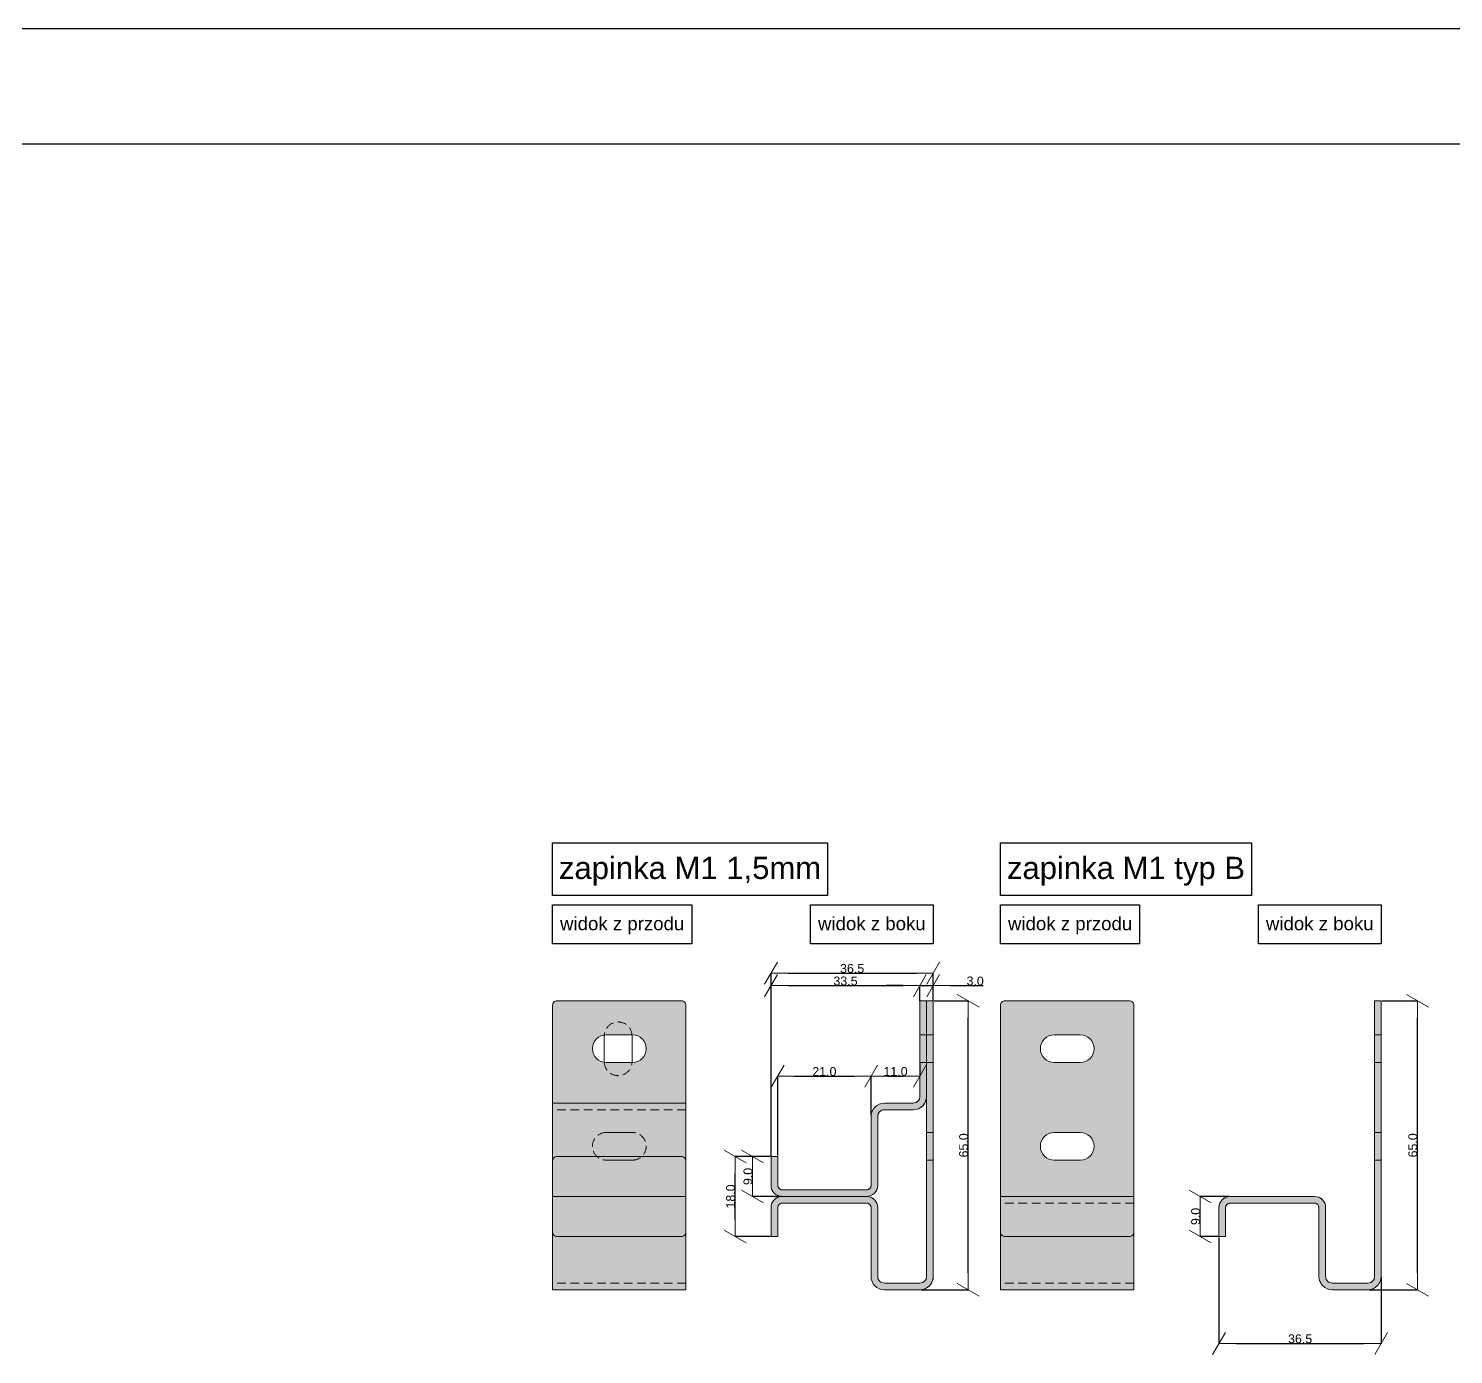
# Model space of a CAD drawing. Header units: millimetres. Extents: x -7826 to 55813, y 465 to 25965.
# Drawn here: x 50179 to 53385, y 22981 to 25965 of the extents above; entities that cross this region are included whole.
import ezdxf

# ---------------------------------------------------------------- set-up
doc = ezdxf.new("R2010")
doc.units = ezdxf.units.MM
doc.linetypes.add('Hidden Line', pattern=[30, 20, -10])
for name, color, linetype, lineweight in [('2D Drafting - General102', 254, 'Continuous', 13), ('2D Drafting - General2', 251, 'Continuous', 15), ('2D Drafting - General5', 161, 'Continuous', 25), ('Annotation - Text5', 161, 'Continuous', 25)]:
    doc.layers.add(name, color=color, linetype=linetype, lineweight=lineweight)
doc.layers.add('Dimensioning - General', color=7, linetype='Continuous')
doc.styles.add('GENERATED_STYLE_1', font='arial.ttf')
doc.dimstyles.new('GENERATED_STYLE__1', dxfattribs={"dimtxt": 20, "dimasz": 38, "dimexe": 0.18, "dimexo": 2, "dimgap": 0.09, "dimtad": 1, "dimtih": 1, "dimtoh": 1, "dimdec": 1, "dimlfac": 0.1, "dimzin": 0, "dimdsep": 46, "dimtxsty": 'GENERATED_STYLE_1', "dimblk": 'ARROWHEAD_2', "dimblk1": 'ARROWHEAD_2', "dimblk2": 'ARROWHEAD_2', "dimcen": 0.09, "dimclrd": 161, "dimclre": 161, "dimclrt": 161, "dimadec": 0, "dimazin": 0, "dimtfac": 1, "dimtdec": 4, "dimtmove": 0, "dimatfit": 3, "dimfxl": 0, "dimtolj": 1, "dimtzin": 0, "dimarcsym": 0})
doc.dimstyles.new('GENERATED_STYLE__2', dxfattribs={"dimtxt": 20, "dimasz": 38, "dimexe": 0.18, "dimexo": 2, "dimgap": 0.09, "dimtad": 1, "dimdec": 1, "dimlfac": 0.1, "dimzin": 0, "dimdsep": 46, "dimtxsty": 'GENERATED_STYLE_1', "dimblk": 'ARROWHEAD_2', "dimblk1": 'ARROWHEAD_2', "dimblk2": 'ARROWHEAD_2', "dimcen": 0.09, "dimclrd": 161, "dimclre": 161, "dimclrt": 161, "dimadec": 0, "dimazin": 0, "dimtfac": 1, "dimtdec": 4, "dimtmove": 0, "dimatfit": 3, "dimfxl": 0, "dimtolj": 1, "dimtzin": 0, "dimarcsym": 0})
doc.dimstyles.new('GENERATED_STYLE__3', dxfattribs={"dimtxt": 20, "dimasz": 38, "dimexe": 0.18, "dimexo": 0, "dimgap": 0.09, "dimtad": 1, "dimtih": 1, "dimtoh": 1, "dimdec": 1, "dimlfac": 0.1, "dimzin": 0, "dimdsep": 46, "dimtxsty": 'GENERATED_STYLE_1', "dimblk": 'ARROWHEAD_2', "dimblk1": 'ARROWHEAD_2', "dimblk2": 'ARROWHEAD_2', "dimcen": 0.09, "dimclrd": 161, "dimclre": 161, "dimclrt": 161, "dimadec": 0, "dimazin": 0, "dimtfac": 1, "dimtdec": 4, "dimtmove": 0, "dimatfit": 3, "dimfxl": 0, "dimtolj": 1, "dimtzin": 0, "dimarcsym": 0})

# ---------------------------------------------------------------- blocks, each defined once
blk = doc.blocks.new('ARROWHEAD_2')
at = {"color": 0, "linetype": 'Continuous', "lineweight": 0}
for p, q in [((0, 0), (-1, 0)), ((-0.378, -0.655), (0.378, 0.655))]:
    blk.add_line(p, q, dxfattribs=at)
blk = doc.blocks.new('*D74')
at = {"layer": 'Defpoints', "color": 0, "linetype": 'Continuous'}
for p in [(51769.4, 23427), (51850, 23427), (51850, 23247)]:
    blk.add_point(p, dxfattribs=at)
at = {"layer": 'Dimensioning - General', "color": 161, "linetype": 'Continuous', "lineweight": -2}
for p, q in [((51848, 23427), (51769.2, 23427)), ((51769.4, 23285), (51769.4, 23389)), ((51848, 23247), (51769.2, 23247))]:
    blk.add_line(p, q, dxfattribs=at)
at = {"layer": 'Dimensioning - General', "color": 161, "linetype": 'Continuous', "lineweight": -2, "xscale": 38.00000000000001, "yscale": 38.00000000000001, "zscale": 38.00000000000001}
for p, rotation in [((51769.4, 23427), 90), ((51769.4, 23247), 270)]:
    blk.add_blockref('ARROWHEAD_2', p, dxfattribs=dict(at, rotation=rotation))
at = {"layer": 'Dimensioning - General', "color": 161, "linetype": 'Continuous', "lineweight": 25, "insert": (51759.1, 23337), "char_height": 20, "attachment_point": 5, "rotation": 90, "style": 'GENERATED_STYLE_1'}
blk.add_mtext('\\A1;18.0', dxfattribs=at)
blk = doc.blocks.new('*D99')
at = {"layer": 'Defpoints', "color": 0, "linetype": 'Continuous'}
for p in [(51808.4, 23427), (51850, 23427), (51875, 23337)]:
    blk.add_point(p, dxfattribs=at)
at = {"layer": 'Dimensioning - General', "color": 161, "linetype": 'Continuous', "lineweight": -2}
for p, q in [((51848, 23427), (51808.3, 23427)), ((51808.4, 23375), (51808.4, 23389)), ((51873, 23337), (51808.3, 23337))]:
    blk.add_line(p, q, dxfattribs=at)
at = {"layer": 'Dimensioning - General', "color": 161, "linetype": 'Continuous', "lineweight": -2, "xscale": 38.00000000000001, "yscale": 38.00000000000001, "zscale": 38.00000000000001}
for p, rotation in [((51808.4, 23427), 90), ((51808.4, 23337), 270)]:
    blk.add_blockref('ARROWHEAD_2', p, dxfattribs=dict(at, rotation=rotation))
at = {"layer": 'Dimensioning - General', "color": 161, "linetype": 'Continuous', "lineweight": 25, "insert": (51798.1, 23382), "char_height": 20, "attachment_point": 5, "rotation": 90, "style": 'GENERATED_STYLE_1'}
blk.add_mtext('\\A1;9.0', dxfattribs=at)
blk = doc.blocks.new('*D109')
at = {"layer": 'Defpoints', "color": 0, "linetype": 'Continuous'}
for p in [(52215, 23839.6), (52215, 23777), (51850, 23427)]:
    blk.add_point(p, dxfattribs=at)
at = {"layer": 'Dimensioning - General', "color": 161, "linetype": 'Continuous', "lineweight": -2}
for p, q in [((51850, 23429), (51850, 23839.8)), ((51888, 23839.6), (52177, 23839.6)), ((52215, 23779), (52215, 23839.8))]:
    blk.add_line(p, q, dxfattribs=at)
at = {"layer": 'Dimensioning - General', "color": 161, "linetype": 'Continuous', "lineweight": -2, "xscale": 38.00000000000001, "yscale": 38.00000000000001, "zscale": 38.00000000000001, "rotation": 180}
blk.add_blockref('ARROWHEAD_2', (51850, 23839.6), dxfattribs=at)
at = {"layer": 'Dimensioning - General', "color": 161, "linetype": 'Continuous', "lineweight": -2, "xscale": 38.00000000000001, "yscale": 38.00000000000001, "zscale": 38.00000000000001}
blk.add_blockref('ARROWHEAD_2', (52215, 23839.6), dxfattribs=at)
at = {"layer": 'Dimensioning - General', "color": 161, "linetype": 'Continuous', "lineweight": 25, "insert": (52032.5, 23849.9), "char_height": 20, "attachment_point": 5, "style": 'GENERATED_STYLE_1'}
blk.add_mtext('\\A1;36.5', dxfattribs=at)
blk = doc.blocks.new('*D110')
at = {"layer": 'Defpoints', "color": 0, "linetype": 'Continuous'}
for p in [(52215, 23777), (52293.7, 23777), (52185, 23127)]:
    blk.add_point(p, dxfattribs=at)
at = {"layer": 'Dimensioning - General', "color": 161, "linetype": 'Continuous', "lineweight": -2}
for p, q in [((52217, 23777), (52293.9, 23777)), ((52293.7, 23165), (52293.7, 23739)), ((52187, 23127), (52293.9, 23127))]:
    blk.add_line(p, q, dxfattribs=at)
at = {"layer": 'Dimensioning - General', "color": 161, "linetype": 'Continuous', "lineweight": -2, "xscale": 38.00000000000001, "yscale": 38.00000000000001, "zscale": 38.00000000000001}
for p, rotation in [((52293.7, 23777), 90), ((52293.7, 23127), 270)]:
    blk.add_blockref('ARROWHEAD_2', p, dxfattribs=dict(at, rotation=rotation))
at = {"layer": 'Dimensioning - General', "color": 161, "linetype": 'Continuous', "lineweight": 25, "insert": (52283.4, 23452), "char_height": 20, "attachment_point": 5, "rotation": 90, "style": 'GENERATED_STYLE_1'}
blk.add_mtext('\\A1;65.0', dxfattribs=at)
blk = doc.blocks.new('*D111')
at = {"layer": 'Defpoints', "color": 0, "linetype": 'Continuous'}
for p in [(52185, 23638.4), (52185, 23607.7), (52075, 23517)]:
    blk.add_point(p, dxfattribs=at)
at = {"layer": 'Dimensioning - General', "color": 161, "linetype": 'Continuous', "lineweight": -2}
for p, q in [((52185, 23636.4), (52185, 23607.5)), ((52075, 23519), (52075, 23607.9)), ((52113, 23607.7), (52147, 23607.7))]:
    blk.add_line(p, q, dxfattribs=at)
at = {"layer": 'Dimensioning - General', "color": 161, "linetype": 'Continuous', "lineweight": -2, "xscale": 38.00000000000001, "yscale": 38.00000000000001, "zscale": 38.00000000000001, "rotation": 180}
blk.add_blockref('ARROWHEAD_2', (52075, 23607.7), dxfattribs=at)
at = {"layer": 'Dimensioning - General', "color": 161, "linetype": 'Continuous', "lineweight": -2, "xscale": 38.00000000000001, "yscale": 38.00000000000001, "zscale": 38.00000000000001}
blk.add_blockref('ARROWHEAD_2', (52185, 23607.7), dxfattribs=at)
at = {"layer": 'Dimensioning - General', "color": 161, "linetype": 'Continuous', "lineweight": 25, "insert": (52130, 23618), "char_height": 20, "attachment_point": 5, "style": 'GENERATED_STYLE_1'}
blk.add_mtext('\\A1;11.0', dxfattribs=at)
blk = doc.blocks.new('*D112')
at = {"layer": 'Defpoints', "color": 0, "linetype": 'Continuous'}
for p in [(52075, 23607.7), (52075, 23517), (51865, 23427)]:
    blk.add_point(p, dxfattribs=at)
at = {"layer": 'Dimensioning - General', "color": 161, "linetype": 'Continuous', "lineweight": -2}
for p, q in [((51865, 23429), (51865, 23607.9)), ((51903, 23607.7), (52037, 23607.7)), ((52075, 23519), (52075, 23607.9))]:
    blk.add_line(p, q, dxfattribs=at)
at = {"layer": 'Dimensioning - General', "color": 161, "linetype": 'Continuous', "lineweight": -2, "xscale": 38.00000000000001, "yscale": 38.00000000000001, "zscale": 38.00000000000001, "rotation": 180}
blk.add_blockref('ARROWHEAD_2', (51865, 23607.7), dxfattribs=at)
at = {"layer": 'Dimensioning - General', "color": 161, "linetype": 'Continuous', "lineweight": -2, "xscale": 38.00000000000001, "yscale": 38.00000000000001, "zscale": 38.00000000000001}
blk.add_blockref('ARROWHEAD_2', (52075, 23607.7), dxfattribs=at)
at = {"layer": 'Dimensioning - General', "color": 161, "linetype": 'Continuous', "lineweight": 25, "insert": (51970, 23618), "char_height": 20, "attachment_point": 5, "style": 'GENERATED_STYLE_1'}
blk.add_mtext('\\A1;21.0', dxfattribs=at)
blk = doc.blocks.new('*D113')
at = {"layer": 'Defpoints', "color": 0, "linetype": 'Continuous'}
for p in [(52815.6, 23337), (52882.8, 23337), (52857.8, 23247)]:
    blk.add_point(p, dxfattribs=at)
at = {"layer": 'Dimensioning - General', "color": 161, "linetype": 'Continuous', "lineweight": -2}
for p, q in [((52880.8, 23337), (52815.4, 23337)), ((52815.6, 23285), (52815.6, 23299)), ((52855.8, 23247), (52815.4, 23247))]:
    blk.add_line(p, q, dxfattribs=at)
at = {"layer": 'Dimensioning - General', "color": 161, "linetype": 'Continuous', "lineweight": -2, "xscale": 38.00000000000001, "yscale": 38.00000000000001, "zscale": 38.00000000000001}
for p, rotation in [((52815.6, 23337), 90), ((52815.6, 23247), 270)]:
    blk.add_blockref('ARROWHEAD_2', p, dxfattribs=dict(at, rotation=rotation))
at = {"layer": 'Dimensioning - General', "color": 161, "linetype": 'Continuous', "lineweight": 25, "insert": (52805.3, 23292), "char_height": 20, "attachment_point": 5, "rotation": 90, "style": 'GENERATED_STYLE_1'}
blk.add_mtext('\\A1;9.0', dxfattribs=at)
blk = doc.blocks.new('*D114')
at = {"layer": 'Defpoints', "color": 0, "linetype": 'Continuous'}
for p in [(53222.8, 23777), (53304.2, 23777), (53192.8, 23127)]:
    blk.add_point(p, dxfattribs=at)
at = {"layer": 'Dimensioning - General', "color": 161, "linetype": 'Continuous', "lineweight": -2}
for p, q in [((53224.8, 23777), (53304.4, 23777)), ((53304.2, 23165), (53304.2, 23739)), ((53194.8, 23127), (53304.4, 23127))]:
    blk.add_line(p, q, dxfattribs=at)
at = {"layer": 'Dimensioning - General', "color": 161, "linetype": 'Continuous', "lineweight": -2, "xscale": 38.00000000000001, "yscale": 38.00000000000001, "zscale": 38.00000000000001}
for p, rotation in [((53304.2, 23777), 90), ((53304.2, 23127), 270)]:
    blk.add_blockref('ARROWHEAD_2', p, dxfattribs=dict(at, rotation=rotation))
at = {"layer": 'Dimensioning - General', "color": 161, "linetype": 'Continuous', "lineweight": 25, "insert": (53293.9, 23452), "char_height": 20, "attachment_point": 5, "rotation": 90, "style": 'GENERATED_STYLE_1'}
blk.add_mtext('\\A1;65.0', dxfattribs=at)
blk = doc.blocks.new('*D115')
at = {"layer": 'Defpoints', "color": 0, "linetype": 'Continuous'}
for p in [(52857.8, 23247), (53222.8, 23157), (53222.8, 23006.3)]:
    blk.add_point(p, dxfattribs=at)
at = {"layer": 'Dimensioning - General', "color": 161, "linetype": 'Continuous', "lineweight": -2}
for p, q in [((52857.8, 23245), (52857.8, 23006.1)), ((53222.8, 23155), (53222.8, 23006.1)), ((52895.8, 23006.3), (53184.8, 23006.3))]:
    blk.add_line(p, q, dxfattribs=at)
at = {"layer": 'Dimensioning - General', "color": 161, "linetype": 'Continuous', "lineweight": -2, "xscale": 38.00000000000001, "yscale": 38.00000000000001, "zscale": 38.00000000000001, "rotation": 180}
blk.add_blockref('ARROWHEAD_2', (52857.8, 23006.3), dxfattribs=at)
at = {"layer": 'Dimensioning - General', "color": 161, "linetype": 'Continuous', "lineweight": -2, "xscale": 38.00000000000001, "yscale": 38.00000000000001, "zscale": 38.00000000000001}
blk.add_blockref('ARROWHEAD_2', (53222.8, 23006.3), dxfattribs=at)
at = {"layer": 'Dimensioning - General', "color": 161, "linetype": 'Continuous', "lineweight": 25, "insert": (53040.3, 23016.6), "char_height": 20, "attachment_point": 5, "style": 'GENERATED_STYLE_1'}
blk.add_mtext('\\A1;36.5', dxfattribs=at)
blk = doc.blocks.new('*D118')
at = {"layer": 'Defpoints', "color": 0, "linetype": 'Continuous'}
for p in [(52185, 23811.4), (52185, 23777), (51850, 23427)]:
    blk.add_point(p, dxfattribs=at)
at = {"layer": 'Dimensioning - General', "color": 161, "linetype": 'Continuous', "lineweight": -2}
for p, q in [((51850, 23427), (51850, 23811.6)), ((51888, 23811.4), (52147, 23811.4)), ((52185, 23777), (52185, 23811.6))]:
    blk.add_line(p, q, dxfattribs=at)
at = {"layer": 'Dimensioning - General', "color": 161, "linetype": 'Continuous', "lineweight": -2, "xscale": 38.00000000000001, "yscale": 38.00000000000001, "zscale": 38.00000000000001, "rotation": 180}
blk.add_blockref('ARROWHEAD_2', (51850, 23811.4), dxfattribs=at)
at = {"layer": 'Dimensioning - General', "color": 161, "linetype": 'Continuous', "lineweight": -2, "xscale": 38.00000000000001, "yscale": 38.00000000000001, "zscale": 38.00000000000001}
blk.add_blockref('ARROWHEAD_2', (52185, 23811.4), dxfattribs=at)
at = {"layer": 'Dimensioning - General', "color": 161, "linetype": 'Continuous', "lineweight": 25, "insert": (52017.5, 23821.7), "char_height": 20, "attachment_point": 5, "style": 'GENERATED_STYLE_1'}
blk.add_mtext('\\A1;33.5', dxfattribs=at)
blk = doc.blocks.new('*D119')
at = {"layer": 'Defpoints', "color": 0, "linetype": 'Continuous'}
for p in [(52215, 23811.4), (52185, 23777), (52215, 23777)]:
    blk.add_point(p, dxfattribs=at)
at = {"layer": 'Dimensioning - General', "color": 161, "linetype": 'Continuous', "lineweight": -2}
for p, q in [((52147, 23811.4), (52109, 23811.4)), ((52185, 23777), (52185, 23811.6)), ((52185, 23811.4), (52215, 23811.4)), ((52215, 23777), (52215, 23811.6)), ((52253, 23811.4), (52327.5, 23811.4))]:
    blk.add_line(p, q, dxfattribs=at)
at = {"layer": 'Dimensioning - General', "color": 161, "linetype": 'Continuous', "lineweight": -2, "xscale": 38.00000000000001, "yscale": 38.00000000000001, "zscale": 38.00000000000001}
blk.add_blockref('ARROWHEAD_2', (52185, 23811.4), dxfattribs=at)
at = {"layer": 'Dimensioning - General', "color": 161, "linetype": 'Continuous', "lineweight": -2, "xscale": 38.00000000000001, "yscale": 38.00000000000001, "zscale": 38.00000000000001, "rotation": 180}
blk.add_blockref('ARROWHEAD_2', (52215, 23811.4), dxfattribs=at)
at = {"layer": 'Dimensioning - General', "color": 161, "linetype": 'Continuous', "lineweight": 25, "insert": (52309.2, 23821.7), "char_height": 20, "attachment_point": 5, "style": 'GENERATED_STYLE_1'}
blk.add_mtext('\\A1;3.0', dxfattribs=at)

msp = doc.modelspace()

# ---------------------------------------------------------------- hatches: boundary and pattern name
at = {"layer": '2D Drafting - General102', "linetype": 'Continuous'}
h = msp.add_hatch(color=256, dxfattribs=at)
edge = h.paths.add_edge_path()
edge.add_line((51358.57, 23767.01), (51358.57, 23547.01))
edge.add_line((51358.57, 23547.01), (51658.57, 23547.01))
edge.add_line((51658.57, 23547.01), (51658.57, 23767.01))
edge.add_arc((51648.57, 23767.01), 10, 0, 90)
edge.add_line((51648.57, 23777.01), (51368.57, 23777.01))
edge.add_arc((51368.57, 23767.01), 10, 90, 180)
edge = h.paths.add_edge_path(flags=16)
edge.add_line((51479.31, 23700.68), (51480.88, 23700.68))
edge.add_line((51480.88, 23700.68), (51506.07, 23700.68))
edge.add_line((51506.07, 23700.68), (51531.25, 23700.68))
edge.add_line((51531.25, 23700.68), (51537.83, 23700.68))
edge.add_arc((51537.83, 23669.52), 31.16, -90, 90, ccw=False)
edge.add_line((51537.83, 23638.37), (51530.15, 23638.37))
edge.add_line((51530.15, 23638.37), (51506.07, 23638.37))
edge.add_line((51506.07, 23638.37), (51481.99, 23638.37))
edge.add_line((51481.99, 23638.37), (51479.31, 23638.37))
edge.add_arc((51479.31, 23669.52), 31.16, 90, 270, ccw=False)
h = msp.add_hatch(color=256, dxfattribs=at)
edge = h.paths.add_edge_path()
edge.add_arc((51874.97, 23312.01), 10, 90, 180)
edge.add_line((51864.97, 23312.01), (51864.97, 23247.01))
edge.add_line((51864.97, 23247.01), (51849.97, 23247.01))
edge.add_line((51849.97, 23247.01), (51849.97, 23312.01))
edge.add_arc((51874.97, 23312.01), 25, 90, 180, ccw=False)
edge.add_line((51874.97, 23337.01), (52064.97, 23337.01))
edge.add_arc((52064.97, 23312.01), 25, 0, 90, ccw=False)
edge.add_line((52089.97, 23312.01), (52089.97, 23157.01))
edge.add_arc((52104.97, 23157.01), 15, 180, 270)
edge.add_line((52104.97, 23142.01), (52184.97, 23142.01))
edge.add_arc((52184.97, 23157.01), 15, 270, 360)
edge.add_line((52199.97, 23157.01), (52199.97, 23777.01))
edge.add_line((52199.97, 23777.01), (52214.97, 23777.01))
edge.add_line((52214.97, 23777.01), (52214.97, 23157.01))
edge.add_arc((52184.97, 23157.01), 30, 270, 360, ccw=False)
edge.add_line((52184.97, 23127.01), (52104.97, 23127.01))
edge.add_arc((52104.97, 23157.01), 30, 180, 270, ccw=False)
edge.add_line((52074.97, 23157.01), (52074.97, 23312.01))
edge.add_arc((52064.97, 23312.01), 10, 0, 90)
edge.add_line((52064.97, 23322.01), (51874.97, 23322.01))
h = msp.add_hatch(color=256, dxfattribs=at)
edge = h.paths.add_edge_path()
edge.add_arc((51874.97, 23362.01), 25, 180, 270, ccw=False)
edge.add_line((51849.97, 23362.01), (51849.97, 23427.01))
edge.add_line((51849.97, 23427.01), (51864.97, 23427.01))
edge.add_line((51864.97, 23427.01), (51864.97, 23362.01))
edge.add_arc((51874.97, 23362.01), 10, 180, 270)
edge.add_line((51874.97, 23352.01), (52064.97, 23352.01))
edge.add_arc((52064.97, 23362.01), 10, 270, 360)
edge.add_line((52074.97, 23362.01), (52074.97, 23517.01))
edge.add_arc((52104.97, 23517.01), 30, 90, 180, ccw=False)
edge.add_line((52104.97, 23547.01), (52169.97, 23547.01))
edge.add_arc((52169.97, 23562.01), 15, 270, 360)
edge.add_line((52184.97, 23562.01), (52184.97, 23777.01))
edge.add_line((52184.97, 23777.01), (52199.97, 23777.01))
edge.add_line((52199.97, 23777.01), (52199.97, 23562.01))
edge.add_arc((52169.97, 23562.01), 30, -90, 0, ccw=False)
edge.add_line((52169.97, 23532.01), (52104.97, 23532.01))
edge.add_arc((52104.97, 23517.01), 15, 90, 180)
edge.add_line((52089.97, 23517.01), (52089.97, 23362.01))
edge.add_arc((52064.97, 23362.01), 25, -90, 0, ccw=False)
edge.add_line((52064.97, 23337.01), (51874.97, 23337.01))
h = msp.add_hatch(color=256, dxfattribs=at)
edge = h.paths.add_edge_path()
edge.add_line((52666.36, 23257.01), (52666.36, 23767.01))
edge.add_arc((52656.36, 23767.01), 10, 0, 90)
edge.add_line((52656.36, 23777.01), (52376.36, 23777.01))
edge.add_arc((52376.36, 23767.01), 10, 90, 180)
edge.add_line((52366.36, 23767.01), (52366.36, 23257.01))
edge.add_arc((52376.36, 23257.01), 10, 180, 270)
edge.add_line((52376.36, 23247.01), (52656.36, 23247.01))
edge.add_arc((52656.36, 23257.01), 10, 270, 360)
edge = h.paths.add_edge_path(flags=16)
edge.add_line((52487.11, 23700.68), (52545.62, 23700.68))
edge.add_arc((52545.62, 23669.52), 31.16, -90, 90, ccw=False)
edge.add_line((52545.62, 23638.37), (52487.11, 23638.37))
edge.add_arc((52487.11, 23669.52), 31.16, 90, 270, ccw=False)
edge = h.paths.add_edge_path(flags=16)
edge.add_line((52487.11, 23481.05), (52545.62, 23481.05))
edge.add_arc((52545.62, 23449.89), 31.16, -90, 90, ccw=False)
edge.add_line((52545.62, 23418.74), (52487.11, 23418.74))
edge.add_arc((52487.11, 23449.89), 31.16, 90, 270, ccw=False)
h = msp.add_hatch(color=256, dxfattribs=at)
edge = h.paths.add_edge_path()
edge.add_arc((52882.77, 23312.01), 10, 90, 180)
edge.add_line((52872.77, 23312.01), (52872.77, 23247.01))
edge.add_line((52872.77, 23247.01), (52857.77, 23247.01))
edge.add_line((52857.77, 23247.01), (52857.77, 23312.01))
edge.add_arc((52882.77, 23312.01), 25, 90, 180, ccw=False)
edge.add_line((52882.77, 23337.01), (53072.77, 23337.01))
edge.add_arc((53072.77, 23312.01), 25, 0, 90, ccw=False)
edge.add_line((53097.77, 23312.01), (53097.77, 23157.01))
edge.add_arc((53112.77, 23157.01), 15, 180, 270)
edge.add_line((53112.77, 23142.01), (53192.77, 23142.01))
edge.add_arc((53192.77, 23157.01), 15, 270, 360)
edge.add_line((53207.77, 23157.01), (53207.77, 23777.01))
edge.add_line((53207.77, 23777.01), (53222.77, 23777.01))
edge.add_line((53222.77, 23777.01), (53222.77, 23157.01))
edge.add_arc((53192.77, 23157.01), 30, 270, 360, ccw=False)
edge.add_line((53192.77, 23127.01), (53112.77, 23127.01))
edge.add_arc((53112.77, 23157.01), 30, 180, 270, ccw=False)
edge.add_line((53082.77, 23157.01), (53082.77, 23312.01))
edge.add_arc((53072.77, 23312.01), 10, 0, 90)
edge.add_line((53072.77, 23322.01), (52882.77, 23322.01))
h = msp.add_hatch(color=256, dxfattribs=at)
edge = h.paths.add_edge_path()
edge.add_line((51358.57, 23427.01), (51358.57, 23417.01))
edge.add_arc((51368.57, 23417.01), 10, 90, 180, ccw=False)
edge.add_line((51368.57, 23427.01), (51458.16, 23427.01))
edge.add_line((51458.16, 23427.01), (51558.97, 23427.01))
edge.add_line((51558.97, 23427.01), (51648.57, 23427.01))
edge.add_arc((51648.57, 23417.01), 10, 0, 90, ccw=False)
edge.add_line((51658.57, 23417.01), (51658.57, 23427.01))
edge.add_line((51658.57, 23427.01), (51658.57, 23547.01))
edge.add_line((51658.57, 23547.01), (51358.57, 23547.01))
edge.add_line((51358.57, 23547.01), (51358.57, 23427.01))
h = msp.add_hatch(color=256, dxfattribs=at)
edge = h.paths.add_edge_path()
edge.add_line((51648.57, 23427.01), (51368.57, 23427.01))
edge.add_arc((51368.57, 23417.01), 10, 90, 180)
edge.add_line((51358.57, 23417.01), (51358.57, 23337.01))
edge.add_line((51358.57, 23337.01), (51658.57, 23337.01))
edge.add_line((51658.57, 23337.01), (51658.57, 23417.01))
edge.add_arc((51648.57, 23417.01), 10, 360, 450)
h = msp.add_hatch(color=256, dxfattribs=at)
edge = h.paths.add_edge_path()
edge.add_line((51658.57, 23337.01), (51358.57, 23337.01))
edge.add_line((51358.57, 23337.01), (51358.57, 23257.01))
edge.add_arc((51368.57, 23257.01), 10, 180, 270)
edge.add_line((51368.57, 23247.01), (51648.57, 23247.01))
edge.add_arc((51648.57, 23257.01), 10, 270, 360)
edge.add_line((51658.57, 23257.01), (51658.57, 23337.01))
h = msp.add_hatch(color=256, dxfattribs=at)
edge = h.paths.add_edge_path()
edge.add_line((51358.57, 23127.01), (51658.57, 23127.01))
edge.add_line((51658.57, 23127.01), (51658.57, 23247.01))
edge.add_line((51658.57, 23247.01), (51658.57, 23257.01))
edge.add_arc((51648.57, 23257.01), 10, -90, 0, ccw=False)
edge.add_line((51648.57, 23247.01), (51368.57, 23247.01))
edge.add_arc((51368.57, 23257.01), 10, 180, 270, ccw=False)
edge.add_line((51358.57, 23257.01), (51358.57, 23247.01))
edge.add_line((51358.57, 23247.01), (51358.57, 23127.01))
h = msp.add_hatch(color=256, dxfattribs=at)
edge = h.paths.add_edge_path()
edge.add_line((52366.36, 23127.01), (52666.36, 23127.01))
edge.add_line((52666.36, 23127.01), (52666.36, 23247.01))
edge.add_line((52666.36, 23247.01), (52666.36, 23257.01))
edge.add_arc((52656.36, 23257.01), 10, -90, 0, ccw=False)
edge.add_line((52656.36, 23247.01), (52376.36, 23247.01))
edge.add_arc((52376.36, 23257.01), 10, 180, 270, ccw=False)
edge.add_line((52366.36, 23257.01), (52366.36, 23247.01))
edge.add_line((52366.36, 23247.01), (52366.36, 23127.01))

# ---------------------------------------------------------------- linework, layer by layer
at = {"layer": '2D Drafting - General2', "linetype": 'Continuous'}
for p, q in [((52184.97, 23777.01), (52184.97, 23562.01)), ((52199.97, 23777.01), (52184.97, 23777.01)), ((52199.97, 23777.01), (52199.97, 23157.01)), ((52214.97, 23777.01), (52199.97, 23777.01)), ((52199.97, 23777.01), (52199.97, 23562.01)), ((52214.97, 23777.01), (52214.97, 23157.01)), ((53207.77, 23777.01), (53207.77, 23157.01)), ((53222.77, 23777.01), (53207.77, 23777.01)), ((53222.77, 23777.01), (53222.77, 23157.01)), ((51474.91, 23639.94), (51474.91, 23698.46)), ((51479.31, 23700.68), (51537.83, 23700.68)), ((51537.22, 23698.46), (51537.22, 23638.37)), ((52184.97, 23700.68), (52214.97, 23700.68)), ((52487.11, 23700.68), (52545.62, 23700.68)), ((53207.77, 23700.68), (53222.77, 23700.68)), ((51537.83, 23638.37), (51479.31, 23638.37)), ((52184.97, 23638.37), (52214.97, 23638.37)), ((52487.11, 23638.37), (52545.62, 23638.37)), ((53207.77, 23638.37), (53222.77, 23638.37)), ((51658.57, 23547.01), (51358.57, 23547.01)), ((52169.97, 23547.01), (52104.97, 23547.01)), ((52074.97, 23517.01), (52074.97, 23362.01)), ((52089.97, 23517.01), (52089.97, 23362.01)), ((52169.97, 23532.01), (52104.97, 23532.01)), ((51479.31, 23481.05), (51537.83, 23481.05)), ((52199.97, 23481.05), (52214.97, 23481.05)), ((52487.11, 23481.05), (52545.62, 23481.05)), ((53207.77, 23481.05), (53222.77, 23481.05)), ((51537.83, 23418.74), (51477.74, 23418.74)), ((51849.97, 23427.01), (51849.97, 23362.01)), ((51849.97, 23427.01), (51864.97, 23427.01)), ((51864.97, 23427.01), (51864.97, 23362.01)), ((52199.97, 23418.74), (52214.97, 23418.74)), ((52487.11, 23418.74), (52545.62, 23418.74)), ((53207.77, 23418.74), (53222.77, 23418.74)), ((52064.97, 23352.01), (51874.97, 23352.01)), ((51658.57, 23337.01), (51358.57, 23337.01)), ((51849.97, 23247.01), (51849.97, 23312.01)), ((51864.97, 23247.01), (51864.97, 23312.01)), ((52064.97, 23337.01), (51874.97, 23337.01)), ((52064.97, 23337.01), (51874.97, 23337.01)), ((52064.97, 23322.01), (51874.97, 23322.01)), ((52074.97, 23157.01), (52074.97, 23312.01)), ((52089.97, 23157.01), (52089.97, 23312.01)), ((52666.36, 23337.01), (52366.36, 23337.01)), ((52857.77, 23247.01), (52857.77, 23312.01)), ((52872.77, 23247.01), (52872.77, 23312.01)), ((53072.77, 23337.01), (52882.77, 23337.01)), ((53072.77, 23322.01), (52882.77, 23322.01)), ((53082.77, 23157.01), (53082.77, 23312.01)), ((53097.77, 23157.01), (53097.77, 23312.01)), ((51849.97, 23247.01), (51864.97, 23247.01)), ((52857.77, 23247.01), (52872.77, 23247.01)), ((51658.57, 23127.01), (51358.57, 23127.01)), ((52184.97, 23142.01), (52104.97, 23142.01)), ((52184.97, 23127.01), (52104.97, 23127.01)), ((52666.36, 23127.01), (52366.36, 23127.01)), ((53192.77, 23142.01), (53112.77, 23142.01)), ((53192.77, 23127.01), (53112.77, 23127.01))]:
    msp.add_line(p, q, dxfattribs=at)
at = {"layer": '2D Drafting - General2', "linetype": 'Hidden Line'}
for p, q in [((51658.57, 23532.01), (51358.57, 23532.01)), ((52666.36, 23322.01), (52366.36, 23322.01)), ((51658.57, 23142.01), (51358.57, 23142.01)), ((52666.36, 23142.01), (52366.36, 23142.01))]:
    msp.add_line(p, q, dxfattribs=at)
at = {"layer": '2D Drafting - General2', "linetype": 'Continuous', "flags": 128}
for points in [[(51358.57, 23767.01), (51358.57, 23547.01), (51658.57, 23547.01), (51658.57, 23767.01, 0.4142136), (51648.57, 23777.01), (51368.57, 23777.01, 0.4142136)], [(51874.97, 23322.01, 0.4142136), (51864.97, 23312.01), (51864.97, 23247.01), (51849.97, 23247.01), (51849.97, 23312.01, -0.4142136), (51874.97, 23337.01), (52064.97, 23337.01, -0.4142136), (52089.97, 23312.01), (52089.97, 23157.01, 0.4142136), (52104.97, 23142.01), (52184.97, 23142.01, 0.4142136), (52199.97, 23157.01), (52199.97, 23777.01), (52214.97, 23777.01), (52214.97, 23157.01, -0.4142136), (52184.97, 23127.01), (52104.97, 23127.01, -0.4142136), (52074.97, 23157.01), (52074.97, 23312.01, 0.4142136), (52064.97, 23322.01)], [(51874.97, 23337.01, -0.4142136), (51849.97, 23362.01), (51849.97, 23427.01), (51864.97, 23427.01), (51864.97, 23362.01, 0.4142136), (51874.97, 23352.01), (52064.97, 23352.01, 0.4142136), (52074.97, 23362.01), (52074.97, 23517.01, -0.4142136), (52104.97, 23547.01), (52169.97, 23547.01, 0.4142136), (52184.97, 23562.01), (52184.97, 23777.01), (52199.97, 23777.01), (52199.97, 23562.01, -0.4142136), (52169.97, 23532.01), (52104.97, 23532.01, 0.4142136), (52089.97, 23517.01), (52089.97, 23362.01, -0.4142136), (52064.97, 23337.01)], [(52666.36, 23257.01), (52666.36, 23767.01, 0.4142136), (52656.36, 23777.01), (52376.36, 23777.01, 0.4142136), (52366.36, 23767.01), (52366.36, 23257.01, 0.4142136), (52376.36, 23247.01), (52656.36, 23247.01, 0.4142136)], [(52882.77, 23322.01, 0.4142136), (52872.77, 23312.01), (52872.77, 23247.01), (52857.77, 23247.01), (52857.77, 23312.01, -0.4142136), (52882.77, 23337.01), (53072.77, 23337.01, -0.4142136), (53097.77, 23312.01), (53097.77, 23157.01, 0.4142136), (53112.77, 23142.01), (53192.77, 23142.01, 0.4142136), (53207.77, 23157.01), (53207.77, 23777.01), (53222.77, 23777.01), (53222.77, 23157.01, -0.4142136), (53192.77, 23127.01), (53112.77, 23127.01, -0.4142136), (53082.77, 23157.01), (53082.77, 23312.01, 0.4142136), (53072.77, 23322.01)], [(51479.31, 23700.68), (51480.88, 23700.68), (51506.07, 23700.68), (51531.25, 23700.68), (51537.83, 23700.68, -1), (51537.83, 23638.37), (51530.15, 23638.37), (51506.07, 23638.37), (51481.99, 23638.37), (51479.31, 23638.37, -1)], [(52487.11, 23700.68), (52545.62, 23700.68, -1), (52545.62, 23638.37), (52487.11, 23638.37, -1)], [(51358.57, 23427.01), (51358.57, 23417.01, -0.4142136), (51368.57, 23427.01), (51458.16, 23427.01), (51558.97, 23427.01), (51648.57, 23427.01, -0.4142136), (51658.57, 23417.01), (51658.57, 23427.01), (51658.57, 23547.01), (51358.57, 23547.01)], [(52487.11, 23481.05), (52545.62, 23481.05, -1), (52545.62, 23418.74), (52487.11, 23418.74, -1)], [(51648.57, 23427.01), (51368.57, 23427.01, 0.4142136), (51358.57, 23417.01), (51358.57, 23337.01), (51658.57, 23337.01), (51658.57, 23417.01, 0.4142136)], [(51658.57, 23337.01), (51358.57, 23337.01), (51358.57, 23257.01, 0.4142136), (51368.57, 23247.01), (51648.57, 23247.01, 0.4142136), (51658.57, 23257.01)], [(51358.57, 23127.01), (51658.57, 23127.01), (51658.57, 23247.01), (51658.57, 23257.01, -0.4142136), (51648.57, 23247.01), (51368.57, 23247.01, -0.4142136), (51358.57, 23257.01), (51358.57, 23247.01)], [(52366.36, 23127.01), (52666.36, 23127.01), (52666.36, 23247.01), (52666.36, 23257.01, -0.4142136), (52656.36, 23247.01), (52376.36, 23247.01, -0.4142136), (52366.36, 23257.01), (52366.36, 23247.01)]]:
    msp.add_lwpolyline(points, format="xyb", close=True, dxfattribs=at)
at = {"layer": '2D Drafting - General2', "linetype": 'Hidden Line'}
for centre, start, end in [((51506.07, 23698.46), 0, 180), ((51506.07, 23639.94), 180, 357.10049), ((51479.31, 23449.89), 90, 267.10049), ((51537.83, 23449.89), 270, 90)]:
    msp.add_arc(centre, 31.16, start, end, dxfattribs=at)
at = {"layer": '2D Drafting - General2', "linetype": 'Continuous'}
for centre, radius, start, end in [((51479.31, 23669.52), 31.16, 90, 270), ((51537.83, 23669.52), 31.16, 270, 90), ((52487.11, 23669.52), 31.16, 90, 270), ((52545.62, 23669.52), 31.16, 270, 90), ((52104.97, 23517.01), 30, 90, 180), ((52169.97, 23562.01), 15, 270, 0), ((52169.97, 23562.01), 30, 270, 0), ((52104.97, 23517.01), 15, 90, 180), ((52487.11, 23449.89), 31.16, 90, 270), ((52545.62, 23449.89), 31.16, 270, 90), ((51874.97, 23362.01), 25, 180, 270), ((51874.97, 23362.01), 10, 180, 270), ((52064.97, 23362.01), 25, 270, 0), ((52064.97, 23362.01), 10, 270, 0), ((51874.97, 23312.01), 25, 90, 180), ((51874.97, 23312.01), 10, 90, 180), ((52064.97, 23312.01), 25, 0, 90), ((52064.97, 23312.01), 10, 0, 90), ((52882.77, 23312.01), 25, 90, 180), ((52882.77, 23312.01), 10, 90, 180), ((53072.77, 23312.01), 25, 0, 90), ((53072.77, 23312.01), 10, 0, 90), ((52104.97, 23157.01), 30, 180, 270), ((52104.97, 23157.01), 15, 180, 270), ((52184.97, 23157.01), 15, 270, 0), ((52184.97, 23157.01), 30, 270, 0), ((53112.77, 23157.01), 30, 180, 270), ((53112.77, 23157.01), 15, 180, 270), ((53192.77, 23157.01), 30, 270, 0), ((53192.77, 23157.01), 15, 270, 0)]:
    msp.add_arc(centre, radius, start, end, dxfattribs=at)
at = {"layer": '2D Drafting - General5', "linetype": 'Continuous'}
for p, q in [((478.59, 25965.03), (55813.47, 25965.03)), ((738.23, 25705.39), (55553.83, 25705.39))]:
    msp.add_line(p, q, dxfattribs=at)
at = {"layer": 'Annotation - Text5', "linetype": 'Continuous', "flags": 128}
for points in [[(51358.57, 24132.73), (51976.86, 24132.73), (51976.86, 24014.15), (51358.57, 24014.15)], [(52366.36, 24132.73), (52930.71, 24132.73), (52930.71, 24014.16), (52366.36, 24014.16)], [(51358.57, 23992.91), (51671.48, 23992.91), (51671.48, 23905.76), (51358.57, 23905.76)], [(51938.54, 23992.91), (52214.97, 23992.91), (52214.97, 23905.76), (51938.54, 23905.76)], [(52366.36, 23992.91), (52679.28, 23992.91), (52679.28, 23905.76), (52366.36, 23905.76)], [(52946.33, 23992.91), (53222.77, 23992.91), (53222.77, 23905.76), (52946.33, 23905.76)]]:
    msp.add_lwpolyline(points, close=True, dxfattribs=at)

# ---------------------------------------------------------------- texts
at = {"layer": 'Annotation - Text5', "linetype": 'Continuous', "attachment_point": 2, "style": 'GENERATED_STYLE_1'}
for s, insert, char_height in [('{zapinka M1 1,5mm}', (51667.71, 24101.3), 50), ('{zapinka M1 typ B}', (52648.54, 24101.3), 50), ('{widok z przodu}', (51515.03, 23966.05), 30), ('{widok z boku}', (52076.76, 23966.05), 30), ('{widok z przodu}', (52522.82, 23966.05), 30), ('{widok z boku}', (53084.55, 23966.05), 30)]:
    msp.add_mtext(s, dxfattribs=dict(at, insert=insert, char_height=char_height))

# ---------------------------------------------------------------- dimensions: what is measured, and where the dimension line sits
at = {"layer": 'Dimensioning - General', "color": 161, "linetype": 'Continuous', "lineweight": 25}
for base, p1, p2, dimstyle, picture, middle in [((52214.97, 23839.6), (51849.97, 23427.01), (52214.97, 23777.01), 'GENERATED_STYLE__1', '*D109', (52032.47, 23849.9)), ((52184.97, 23811.41), (51849.97, 23427.01), (52184.97, 23777.01), 'GENERATED_STYLE__3', '*D118', (52017.47, 23821.72)), ((52214.97, 23811.41), (52184.97, 23777.01), (52214.97, 23777.01), 'GENERATED_STYLE__3', '*D119', (52309.23, 23821.72)), ((52074.97, 23607.71), (51864.97, 23427.01), (52074.97, 23517.01), 'GENERATED_STYLE__1', '*D112', (51969.97, 23618.01)), ((52184.97, 23607.71), (52074.97, 23517.01), (52184.97, 23638.37), 'GENERATED_STYLE__1', '*D111', (52129.97, 23618.01)), ((53222.77, 23006.28), (52857.77, 23247.01), (53222.77, 23157.01), 'GENERATED_STYLE__1', '*D115', (53040.27, 23016.59))]:
    dim = msp.add_linear_dim(base=base, p1=p1, p2=p2, dimstyle=dimstyle, dxfattribs=at)
    dim.commit()
    dim.dimension.update_dxf_attribs({"geometry": picture, "text_midpoint": middle})
for base, p1, p2, picture, middle in [((52293.72, 23777.01), (52184.97, 23127.01), (52214.97, 23777.01), '*D110', (52283.42, 23452.01)), ((53304.19, 23777.01), (53192.77, 23127.01), (53222.77, 23777.01), '*D114', (53293.88, 23452.01)), ((51769.36, 23427.01), (51849.97, 23247.01), (51849.97, 23427.01), '*D74', (51759.06, 23337.01)), ((51808.44, 23427.01), (51874.97, 23337.01), (51849.97, 23427.01), '*D99', (51798.14, 23382.01)), ((52815.57, 23337.01), (52857.77, 23247.01), (52882.77, 23337.01), '*D113', (52805.27, 23292.01))]:
    dim = msp.add_linear_dim(base=base, p1=p1, p2=p2, angle=90, dimstyle='GENERATED_STYLE__2', dxfattribs=at)
    dim.commit()
    dim.dimension.update_dxf_attribs({"geometry": picture, "text_midpoint": middle})

doc.saveas('drawing.dxf')
